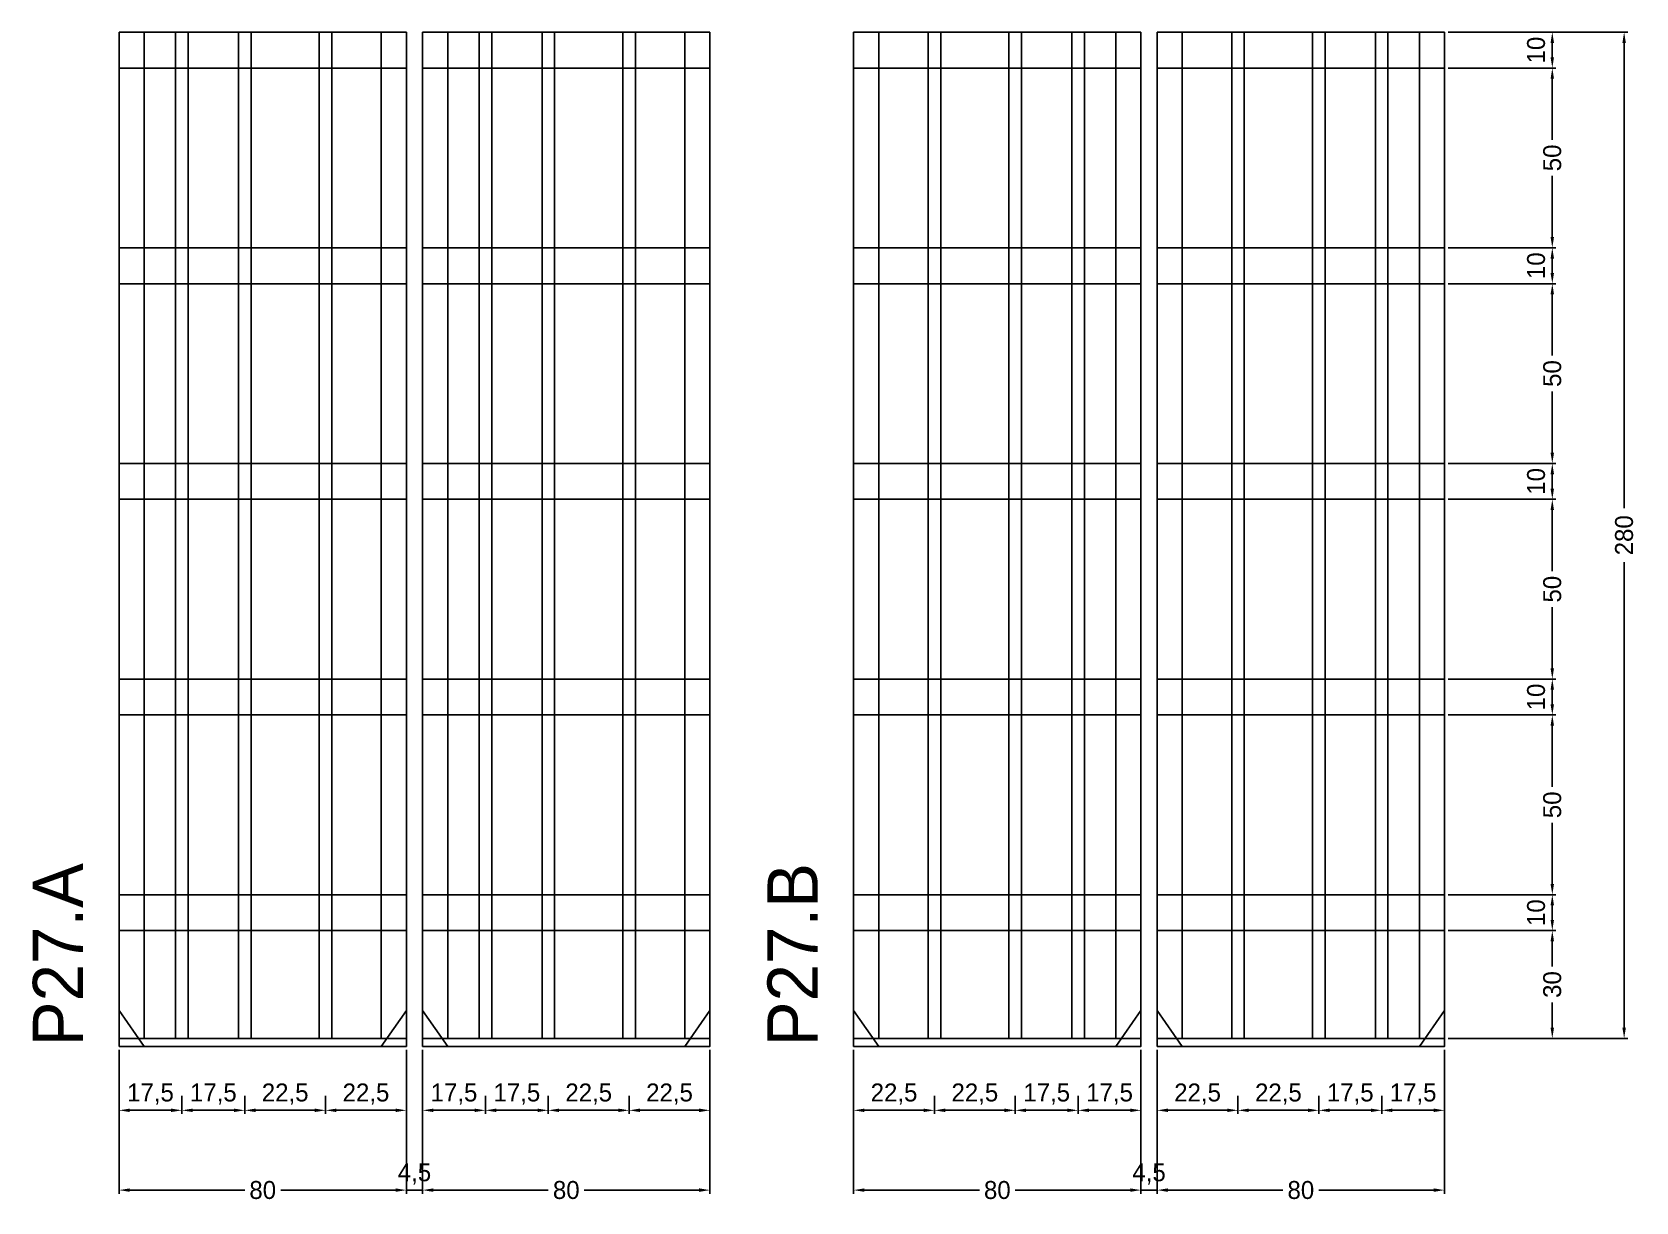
# Model space of a CAD drawing. Header units: centimetres. Extents: x -8500 to 4422, y -467 to 295.
# Drawn here: x 3975.8 to 4422.3, y -43.3 to 282.2 of the extents above; entities that cross this region are included whole.
import ezdxf

# ---------------------------------------------------------------- set-up
doc = ezdxf.new("R2010")
doc.units = ezdxf.units.CM
for name, color, linetype in [('COTA', 241, 'Continuous'), ('NOMENCLATURA', 7, 'Continuous'), ('SARR_2.2x10', 60, 'Continuous'), ('SARR_2.2x7', 40, 'Continuous'), ('SARR_3.5x7', 81, 'Continuous')]:
    doc.layers.add(name, color=color, linetype=linetype)
doc.dimstyles.new('PAINEL-NOVA', dxfattribs={"dimtxt": 5, "dimasz": 3, "dimexe": 1, "dimexo": 1, "dimgap": 1, "dimtad": 1, "dimcen": 2.5, "dimazin": 3, "dimtfac": 1, "dimtmove": 0, "dimatfit": 3})

# ---------------------------------------------------------------- blocks, each defined once
blk = doc.blocks.new('_CLOSEDFILLED')
at = {"color": 0, "linetype": 'BYBLOCK'}
blk.add_solid([(-1, 0.16), (0, 0), (-1, -0.16)], dxfattribs=at)
blk = doc.blocks.new('*D60')
for p, q in [((4035, -13.8), (4035, -18.8)), ((4038, -17.8), (4054.5, -17.8)), ((4057.5, -13.8), (4057.5, -18.8))]:
    blk.add_line(p, q)
at = {"layer": 'Defpoints'}
for p in [(4035, -12.8), (4057.5, -12.8), (4035, -17.8)]:
    blk.add_point(p, dxfattribs=at)
at = {"layer": 'COTA', "xscale": 3, "yscale": 3, "rotation": 180}
blk.add_blockref('_CLOSEDFILLED', (4035, -17.8), dxfattribs=at)
at = {"layer": 'COTA', "xscale": 3, "yscale": 3}
blk.add_blockref('_CLOSEDFILLED', (4057.5, -17.8), dxfattribs=at)
at = {"layer": 'COTA', "insert": (4046.25, -13.3), "char_height": 5, "attachment_point": 5}
blk.add_mtext('22,5', dxfattribs=at)
blk = doc.blocks.new('*D61')
for p, q in [((4057.5, -13.8), (4057.5, -18.8)), ((4060.5, -17.8), (4077, -17.8)), ((4080, -13.8), (4080, -18.8))]:
    blk.add_line(p, q)
at = {"layer": 'Defpoints'}
for p in [(4057.5, -12.8), (4080, -12.8), (4057.5, -17.8)]:
    blk.add_point(p, dxfattribs=at)
at = {"layer": 'COTA', "xscale": 3, "yscale": 3, "rotation": 180}
blk.add_blockref('_CLOSEDFILLED', (4057.5, -17.8), dxfattribs=at)
at = {"layer": 'COTA', "xscale": 3, "yscale": 3}
blk.add_blockref('_CLOSEDFILLED', (4080, -17.8), dxfattribs=at)
at = {"layer": 'COTA', "insert": (4068.75, -13.3), "char_height": 5, "attachment_point": 5}
blk.add_mtext('22,5', dxfattribs=at)
blk = doc.blocks.new('*D62')
for p, q in [((4000, -1), (4000, -41)), ((4080, -1), (4080, -41)), ((4003, -40), (4035, -40)), ((4045, -40), (4077, -40))]:
    blk.add_line(p, q)
at = {"layer": 'Defpoints'}
for p in [(4000, 0), (4080, 0), (4000, -40)]:
    blk.add_point(p, dxfattribs=at)
at = {"layer": 'COTA', "xscale": 3, "yscale": 3, "rotation": 180}
blk.add_blockref('_CLOSEDFILLED', (4000, -40), dxfattribs=at)
at = {"layer": 'COTA', "xscale": 3, "yscale": 3}
blk.add_blockref('_CLOSEDFILLED', (4080, -40), dxfattribs=at)
at = {"layer": 'COTA', "insert": (4040, -40), "char_height": 5, "attachment_point": 5}
blk.add_mtext('80', dxfattribs=at)
blk = doc.blocks.new('GRA-E')
at = {"layer": 'SARR_2.2x7'}
blk.add_lwpolyline([(0, 0), (7, 0), (0, 10)], close=True, dxfattribs=at)
blk = doc.blocks.new('GRA-D')
at = {"layer": 'SARR_2.2x7'}
blk.add_lwpolyline([(0, 0), (7, 0), (7, 10)], close=True, dxfattribs=at)
blk = doc.blocks.new('*D66')
for p, q in [((4119.5, -13.8), (4119.5, -18.8)), ((4122.5, -17.8), (4139, -17.8)), ((4142, -13.8), (4142, -18.8))]:
    blk.add_line(p, q)
at = {"layer": 'Defpoints'}
for p in [(4119.5, -12.8), (4142, -12.8), (4119.5, -17.8)]:
    blk.add_point(p, dxfattribs=at)
at = {"layer": 'COTA', "xscale": 3, "yscale": 3, "rotation": 180}
blk.add_blockref('_CLOSEDFILLED', (4119.5, -17.8), dxfattribs=at)
at = {"layer": 'COTA', "xscale": 3, "yscale": 3}
blk.add_blockref('_CLOSEDFILLED', (4142, -17.8), dxfattribs=at)
at = {"layer": 'COTA', "insert": (4130.75, -13.3), "char_height": 5, "attachment_point": 5}
blk.add_mtext('22,5', dxfattribs=at)
blk = doc.blocks.new('*D67')
for p, q in [((4142, -13.8), (4142, -18.8)), ((4145, -17.8), (4161.5, -17.8)), ((4164.5, -13.8), (4164.5, -18.8))]:
    blk.add_line(p, q)
at = {"layer": 'Defpoints'}
for p in [(4142, -12.8), (4164.5, -12.8), (4142, -17.8)]:
    blk.add_point(p, dxfattribs=at)
at = {"layer": 'COTA', "xscale": 3, "yscale": 3, "rotation": 180}
blk.add_blockref('_CLOSEDFILLED', (4142, -17.8), dxfattribs=at)
at = {"layer": 'COTA', "xscale": 3, "yscale": 3}
blk.add_blockref('_CLOSEDFILLED', (4164.5, -17.8), dxfattribs=at)
at = {"layer": 'COTA', "insert": (4153.25, -13.3), "char_height": 5, "attachment_point": 5}
blk.add_mtext('22,5', dxfattribs=at)
blk = doc.blocks.new('*D68')
for p, q in [((4084.5, -1), (4084.5, -41)), ((4164.5, -1), (4164.5, -41)), ((4087.5, -40), (4119.5, -40)), ((4129.5, -40), (4161.5, -40))]:
    blk.add_line(p, q)
at = {"layer": 'Defpoints'}
for p in [(4084.5, 0), (4164.5, 0), (4084.5, -40)]:
    blk.add_point(p, dxfattribs=at)
at = {"layer": 'COTA', "xscale": 3, "yscale": 3, "rotation": 180}
blk.add_blockref('_CLOSEDFILLED', (4084.5, -40), dxfattribs=at)
at = {"layer": 'COTA', "xscale": 3, "yscale": 3}
blk.add_blockref('_CLOSEDFILLED', (4164.5, -40), dxfattribs=at)
at = {"layer": 'COTA', "insert": (4124.5, -40), "char_height": 5, "attachment_point": 5}
blk.add_mtext('80', dxfattribs=at)
blk = doc.blocks.new('*D69')
for p, q in [((4204.5, -13.8), (4204.5, -18.8)), ((4207.5, -17.8), (4224, -17.8)), ((4227, -13.8), (4227, -18.8))]:
    blk.add_line(p, q)
at = {"layer": 'Defpoints'}
for p in [(4204.5, -12.8), (4227, -12.8), (4204.5, -17.8)]:
    blk.add_point(p, dxfattribs=at)
at = {"layer": 'COTA', "xscale": 3, "yscale": 3, "rotation": 180}
blk.add_blockref('_CLOSEDFILLED', (4204.5, -17.8), dxfattribs=at)
at = {"layer": 'COTA', "xscale": 3, "yscale": 3}
blk.add_blockref('_CLOSEDFILLED', (4227, -17.8), dxfattribs=at)
at = {"layer": 'COTA', "insert": (4215.75, -13.3), "char_height": 5, "attachment_point": 5}
blk.add_mtext('22,5', dxfattribs=at)
blk = doc.blocks.new('*D70')
for p, q in [((4227, -13.8), (4227, -18.8)), ((4230, -17.8), (4246.5, -17.8)), ((4249.5, -13.8), (4249.5, -18.8))]:
    blk.add_line(p, q)
at = {"layer": 'Defpoints'}
for p in [(4227, -12.8), (4249.5, -12.8), (4227, -17.8)]:
    blk.add_point(p, dxfattribs=at)
at = {"layer": 'COTA', "xscale": 3, "yscale": 3, "rotation": 180}
blk.add_blockref('_CLOSEDFILLED', (4227, -17.8), dxfattribs=at)
at = {"layer": 'COTA', "xscale": 3, "yscale": 3}
blk.add_blockref('_CLOSEDFILLED', (4249.5, -17.8), dxfattribs=at)
at = {"layer": 'COTA', "insert": (4238.25, -13.3), "char_height": 5, "attachment_point": 5}
blk.add_mtext('22,5', dxfattribs=at)
blk = doc.blocks.new('*D73')
for p, q in [((4204.5, -1), (4204.5, -41)), ((4284.5, -1), (4284.5, -41)), ((4207.5, -40), (4239.5, -40)), ((4249.5, -40), (4281.5, -40))]:
    blk.add_line(p, q)
at = {"layer": 'Defpoints'}
for p in [(4204.5, 0), (4284.5, 0), (4204.5, -40)]:
    blk.add_point(p, dxfattribs=at)
at = {"layer": 'COTA', "xscale": 3, "yscale": 3, "rotation": 180}
blk.add_blockref('_CLOSEDFILLED', (4204.5, -40), dxfattribs=at)
at = {"layer": 'COTA', "xscale": 3, "yscale": 3}
blk.add_blockref('_CLOSEDFILLED', (4284.5, -40), dxfattribs=at)
at = {"layer": 'COTA', "insert": (4244.5, -40), "char_height": 5, "attachment_point": 5}
blk.add_mtext('80', dxfattribs=at)
blk = doc.blocks.new('*D75')
for p, q in [((4289, -13.8), (4289, -18.8)), ((4292, -17.8), (4308.5, -17.8)), ((4311.5, -13.8), (4311.5, -18.8))]:
    blk.add_line(p, q)
at = {"layer": 'Defpoints'}
for p in [(4289, -12.8), (4311.5, -12.8), (4289, -17.8)]:
    blk.add_point(p, dxfattribs=at)
at = {"layer": 'COTA', "xscale": 3, "yscale": 3, "rotation": 180}
blk.add_blockref('_CLOSEDFILLED', (4289, -17.8), dxfattribs=at)
at = {"layer": 'COTA', "xscale": 3, "yscale": 3}
blk.add_blockref('_CLOSEDFILLED', (4311.5, -17.8), dxfattribs=at)
at = {"layer": 'COTA', "insert": (4300.25, -13.3), "char_height": 5, "attachment_point": 5}
blk.add_mtext('22,5', dxfattribs=at)
blk = doc.blocks.new('*D76')
for p, q in [((4311.5, -13.8), (4311.5, -18.8)), ((4314.5, -17.8), (4331, -17.8)), ((4334, -13.8), (4334, -18.8))]:
    blk.add_line(p, q)
at = {"layer": 'Defpoints'}
for p in [(4311.5, -12.8), (4334, -12.8), (4311.5, -17.8)]:
    blk.add_point(p, dxfattribs=at)
at = {"layer": 'COTA', "xscale": 3, "yscale": 3, "rotation": 180}
blk.add_blockref('_CLOSEDFILLED', (4311.5, -17.8), dxfattribs=at)
at = {"layer": 'COTA', "xscale": 3, "yscale": 3}
blk.add_blockref('_CLOSEDFILLED', (4334, -17.8), dxfattribs=at)
at = {"layer": 'COTA', "insert": (4322.75, -13.3), "char_height": 5, "attachment_point": 5}
blk.add_mtext('22,5', dxfattribs=at)
blk = doc.blocks.new('*D79')
for p, q in [((4289, -1), (4289, -41)), ((4369, -1), (4369, -41)), ((4292, -40), (4324, -40)), ((4334, -40), (4366, -40))]:
    blk.add_line(p, q)
at = {"layer": 'Defpoints'}
for p in [(4289, 0), (4369, 0), (4289, -40)]:
    blk.add_point(p, dxfattribs=at)
at = {"layer": 'COTA', "xscale": 3, "yscale": 3, "rotation": 180}
blk.add_blockref('_CLOSEDFILLED', (4289, -40), dxfattribs=at)
at = {"layer": 'COTA', "xscale": 3, "yscale": 3}
blk.add_blockref('_CLOSEDFILLED', (4369, -40), dxfattribs=at)
at = {"layer": 'COTA', "insert": (4329, -40), "char_height": 5, "attachment_point": 5}
blk.add_mtext('80', dxfattribs=at)
blk = doc.blocks.new('*D80')
for p, q in [((4370, 282.2), (4420, 282.2)), ((4419, 149.7), (4419, 279.2)), ((4419, 5.2), (4419, 134.7)), ((4370, 2.2), (4420, 2.2))]:
    blk.add_line(p, q)
at = {"layer": 'Defpoints'}
for p in [(4369, 282.2), (4369, 2.2), (4419, 2.2)]:
    blk.add_point(p, dxfattribs=at)
at = {"layer": 'COTA', "xscale": 3, "yscale": 3}
for p, rotation in [((4419, 282.2), 90), ((4419, 2.2), 270)]:
    blk.add_blockref('_CLOSEDFILLED', p, dxfattribs=dict(at, rotation=rotation))
at = {"layer": 'COTA', "insert": (4419, 142.2), "char_height": 5, "attachment_point": 5, "rotation": 90}
blk.add_mtext('280', dxfattribs=at)
blk = doc.blocks.new('*D81')
for p, q in [((4370, 32.2), (4400, 32.2)), ((4399, 22.2), (4399, 29.2)), ((4399, 5.2), (4399, 12.2)), ((4370, 2.2), (4400, 2.2))]:
    blk.add_line(p, q)
at = {"layer": 'Defpoints'}
for p in [(4369, 32.2), (4369, 2.2), (4399, 2.2)]:
    blk.add_point(p, dxfattribs=at)
at = {"layer": 'COTA', "xscale": 3, "yscale": 3}
for p, rotation in [((4399, 32.2), 90), ((4399, 2.2), 270)]:
    blk.add_blockref('_CLOSEDFILLED', p, dxfattribs=dict(at, rotation=rotation))
at = {"layer": 'COTA', "insert": (4399, 17.2), "char_height": 5, "attachment_point": 5, "rotation": 90}
blk.add_mtext('30', dxfattribs=at)
blk = doc.blocks.new('*D82')
for p, q in [((4370, 42.2), (4400, 42.2)), ((4399, 35.2), (4399, 39.2)), ((4370, 32.2), (4400, 32.2))]:
    blk.add_line(p, q)
at = {"layer": 'Defpoints'}
for p in [(4369, 42.2), (4369, 32.2), (4399, 32.2)]:
    blk.add_point(p, dxfattribs=at)
at = {"layer": 'COTA', "xscale": 3, "yscale": 3}
for p, rotation in [((4399, 42.2), 90), ((4399, 32.2), 270)]:
    blk.add_blockref('_CLOSEDFILLED', p, dxfattribs=dict(at, rotation=rotation))
at = {"layer": 'COTA', "insert": (4394.5, 37.2), "char_height": 5, "attachment_point": 5, "rotation": 90}
blk.add_mtext('10', dxfattribs=at)
blk = doc.blocks.new('*D83')
for p, q in [((4370, 92.2), (4400, 92.2)), ((4399, 72.2), (4399, 89.2)), ((4399, 45.2), (4399, 62.2)), ((4370, 42.2), (4400, 42.2))]:
    blk.add_line(p, q)
at = {"layer": 'Defpoints'}
for p in [(4369, 92.2), (4369, 42.2), (4399, 42.2)]:
    blk.add_point(p, dxfattribs=at)
at = {"layer": 'COTA', "xscale": 3, "yscale": 3}
for p, rotation in [((4399, 92.2), 90), ((4399, 42.2), 270)]:
    blk.add_blockref('_CLOSEDFILLED', p, dxfattribs=dict(at, rotation=rotation))
at = {"layer": 'COTA', "insert": (4399, 67.2), "char_height": 5, "attachment_point": 5, "rotation": 90}
blk.add_mtext('50', dxfattribs=at)
blk = doc.blocks.new('*D84')
for p, q in [((4370, 102.2), (4400, 102.2)), ((4399, 95.2), (4399, 99.2)), ((4370, 92.2), (4400, 92.2))]:
    blk.add_line(p, q)
at = {"layer": 'Defpoints'}
for p in [(4369, 102.2), (4369, 92.2), (4399, 92.2)]:
    blk.add_point(p, dxfattribs=at)
at = {"layer": 'COTA', "xscale": 3, "yscale": 3}
for p, rotation in [((4399, 102.2), 90), ((4399, 92.2), 270)]:
    blk.add_blockref('_CLOSEDFILLED', p, dxfattribs=dict(at, rotation=rotation))
at = {"layer": 'COTA', "insert": (4394.5, 97.2), "char_height": 5, "attachment_point": 5, "rotation": 90}
blk.add_mtext('10', dxfattribs=at)
blk = doc.blocks.new('*D85')
for p, q in [((4370, 152.2), (4400, 152.2)), ((4399, 132.2), (4399, 149.2)), ((4399, 105.2), (4399, 122.2)), ((4370, 102.2), (4400, 102.2))]:
    blk.add_line(p, q)
at = {"layer": 'Defpoints'}
for p in [(4369, 152.2), (4369, 102.2), (4399, 102.2)]:
    blk.add_point(p, dxfattribs=at)
at = {"layer": 'COTA', "xscale": 3, "yscale": 3}
for p, rotation in [((4399, 152.2), 90), ((4399, 102.2), 270)]:
    blk.add_blockref('_CLOSEDFILLED', p, dxfattribs=dict(at, rotation=rotation))
at = {"layer": 'COTA', "insert": (4399, 127.2), "char_height": 5, "attachment_point": 5, "rotation": 90}
blk.add_mtext('50', dxfattribs=at)
blk = doc.blocks.new('*D86')
for p, q in [((4370, 162.2), (4400, 162.2)), ((4399, 155.2), (4399, 159.2)), ((4370, 152.2), (4400, 152.2))]:
    blk.add_line(p, q)
at = {"layer": 'Defpoints'}
for p in [(4369, 162.2), (4369, 152.2), (4399, 152.2)]:
    blk.add_point(p, dxfattribs=at)
at = {"layer": 'COTA', "xscale": 3, "yscale": 3}
for p, rotation in [((4399, 162.2), 90), ((4399, 152.2), 270)]:
    blk.add_blockref('_CLOSEDFILLED', p, dxfattribs=dict(at, rotation=rotation))
at = {"layer": 'COTA', "insert": (4394.5, 157.2), "char_height": 5, "attachment_point": 5, "rotation": 90}
blk.add_mtext('10', dxfattribs=at)
blk = doc.blocks.new('*D87')
for p, q in [((4370, 212.2), (4400, 212.2)), ((4399, 192.2), (4399, 209.2)), ((4399, 165.2), (4399, 182.2)), ((4370, 162.2), (4400, 162.2))]:
    blk.add_line(p, q)
at = {"layer": 'Defpoints'}
for p in [(4369, 212.2), (4369, 162.2), (4399, 162.2)]:
    blk.add_point(p, dxfattribs=at)
at = {"layer": 'COTA', "xscale": 3, "yscale": 3}
for p, rotation in [((4399, 212.2), 90), ((4399, 162.2), 270)]:
    blk.add_blockref('_CLOSEDFILLED', p, dxfattribs=dict(at, rotation=rotation))
at = {"layer": 'COTA', "insert": (4399, 187.2), "char_height": 5, "attachment_point": 5, "rotation": 90}
blk.add_mtext('50', dxfattribs=at)
blk = doc.blocks.new('*D88')
for p, q in [((4370, 222.2), (4400, 222.2)), ((4399, 215.2), (4399, 219.2)), ((4370, 212.2), (4400, 212.2))]:
    blk.add_line(p, q)
at = {"layer": 'Defpoints'}
for p in [(4369, 222.2), (4369, 212.2), (4399, 212.2)]:
    blk.add_point(p, dxfattribs=at)
at = {"layer": 'COTA', "xscale": 3, "yscale": 3}
for p, rotation in [((4399, 222.2), 90), ((4399, 212.2), 270)]:
    blk.add_blockref('_CLOSEDFILLED', p, dxfattribs=dict(at, rotation=rotation))
at = {"layer": 'COTA', "insert": (4394.5, 217.2), "char_height": 5, "attachment_point": 5, "rotation": 90}
blk.add_mtext('10', dxfattribs=at)
blk = doc.blocks.new('*D89')
for p, q in [((4370, 272.2), (4400, 272.2)), ((4399, 252.2), (4399, 269.2)), ((4399, 225.2), (4399, 242.2)), ((4370, 222.2), (4400, 222.2))]:
    blk.add_line(p, q)
at = {"layer": 'Defpoints'}
for p in [(4369, 272.2), (4369, 222.2), (4399, 222.2)]:
    blk.add_point(p, dxfattribs=at)
at = {"layer": 'COTA', "xscale": 3, "yscale": 3}
for p, rotation in [((4399, 272.2), 90), ((4399, 222.2), 270)]:
    blk.add_blockref('_CLOSEDFILLED', p, dxfattribs=dict(at, rotation=rotation))
at = {"layer": 'COTA', "insert": (4399, 247.2), "char_height": 5, "attachment_point": 5, "rotation": 90}
blk.add_mtext('50', dxfattribs=at)
blk = doc.blocks.new('*D90')
for p, q in [((4370, 282.2), (4400, 282.2)), ((4399, 275.2), (4399, 279.2)), ((4370, 272.2), (4400, 272.2))]:
    blk.add_line(p, q)
at = {"layer": 'Defpoints'}
for p in [(4369, 282.2), (4369, 272.2), (4399, 272.2)]:
    blk.add_point(p, dxfattribs=at)
at = {"layer": 'COTA', "xscale": 3, "yscale": 3}
for p, rotation in [((4399, 282.2), 90), ((4399, 272.2), 270)]:
    blk.add_blockref('_CLOSEDFILLED', p, dxfattribs=dict(at, rotation=rotation))
at = {"layer": 'COTA', "insert": (4394.5, 277.2), "char_height": 5, "attachment_point": 5, "rotation": 90}
blk.add_mtext('10', dxfattribs=at)

msp = doc.modelspace()

# ---------------------------------------------------------------- linework, layer by layer
at = {"layer": 'SARR_2.2x10'}
for p, q in [((4080, 282.2), (4000, 282.2)), ((4000, 282.2), (4000, 272.2)), ((4080, 272.2), (4080, 282.2)), ((4164.5, 282.2), (4084.5, 282.2)), ((4084.5, 282.2), (4084.5, 272.2)), ((4164.5, 272.2), (4164.5, 282.2)), ((4284.5, 282.2), (4204.5, 282.2)), ((4204.5, 282.2), (4204.5, 272.2)), ((4284.5, 272.2), (4284.5, 282.2)), ((4369, 282.2), (4289, 282.2)), ((4289, 282.2), (4289, 272.2)), ((4369, 272.2), (4369, 282.2)), ((4000, 272.2), (4080, 272.2)), ((4084.5, 272.2), (4164.5, 272.2)), ((4204.5, 272.2), (4284.5, 272.2)), ((4289, 272.2), (4369, 272.2)), ((4080, 222.2), (4000, 222.2)), ((4000, 222.2), (4000, 212.2)), ((4080, 212.2), (4080, 222.2)), ((4164.5, 222.2), (4084.5, 222.2)), ((4084.5, 222.2), (4084.5, 212.2)), ((4164.5, 212.2), (4164.5, 222.2)), ((4284.5, 222.2), (4204.5, 222.2)), ((4204.5, 222.2), (4204.5, 212.2)), ((4284.5, 212.2), (4284.5, 222.2)), ((4369, 222.2), (4289, 222.2)), ((4289, 222.2), (4289, 212.2)), ((4369, 212.2), (4369, 222.2)), ((4000, 212.2), (4080, 212.2)), ((4084.5, 212.2), (4164.5, 212.2)), ((4204.5, 212.2), (4284.5, 212.2)), ((4289, 212.2), (4369, 212.2)), ((4080, 162.2), (4000, 162.2)), ((4000, 162.2), (4000, 152.2)), ((4080, 152.2), (4080, 162.2)), ((4164.5, 162.2), (4084.5, 162.2)), ((4084.5, 162.2), (4084.5, 152.2)), ((4164.5, 152.2), (4164.5, 162.2)), ((4284.5, 162.2), (4204.5, 162.2)), ((4204.5, 162.2), (4204.5, 152.2)), ((4284.5, 152.2), (4284.5, 162.2)), ((4369, 162.2), (4289, 162.2)), ((4289, 162.2), (4289, 152.2)), ((4369, 152.2), (4369, 162.2)), ((4000, 152.2), (4080, 152.2)), ((4084.5, 152.2), (4164.5, 152.2)), ((4204.5, 152.2), (4284.5, 152.2)), ((4289, 152.2), (4369, 152.2)), ((4080, 102.2), (4000, 102.2)), ((4000, 102.2), (4000, 92.2)), ((4080, 92.2), (4080, 102.2)), ((4164.5, 102.2), (4084.5, 102.2)), ((4084.5, 102.2), (4084.5, 92.2)), ((4164.5, 92.2), (4164.5, 102.2)), ((4284.5, 102.2), (4204.5, 102.2)), ((4204.5, 102.2), (4204.5, 92.2)), ((4284.5, 92.2), (4284.5, 102.2)), ((4369, 102.2), (4289, 102.2)), ((4289, 102.2), (4289, 92.2)), ((4369, 92.2), (4369, 102.2)), ((4000, 92.2), (4080, 92.2)), ((4084.5, 92.2), (4164.5, 92.2)), ((4204.5, 92.2), (4284.5, 92.2)), ((4289, 92.2), (4369, 92.2)), ((4080, 42.2), (4000, 42.2)), ((4000, 42.2), (4000, 32.2)), ((4080, 32.2), (4080, 42.2)), ((4164.5, 42.2), (4084.5, 42.2)), ((4084.5, 42.2), (4084.5, 32.2)), ((4164.5, 32.2), (4164.5, 42.2)), ((4284.5, 42.2), (4204.5, 42.2)), ((4204.5, 42.2), (4204.5, 32.2)), ((4284.5, 32.2), (4284.5, 42.2)), ((4369, 42.2), (4289, 42.2)), ((4289, 42.2), (4289, 32.2)), ((4369, 32.2), (4369, 42.2)), ((4000, 32.2), (4080, 32.2)), ((4084.5, 32.2), (4164.5, 32.2)), ((4204.5, 32.2), (4284.5, 32.2)), ((4289, 32.2), (4369, 32.2))]:
    msp.add_line(p, q, dxfattribs=at)
at = {"layer": 'SARR_2.2x7'}
for p, q in [((4007, 282.2), (4000, 282.2)), ((4000, 282.2), (4000, 2.2)), ((4007, 2.2), (4007, 282.2)), ((4080, 282.2), (4073, 282.2)), ((4073, 282.2), (4073, 2.2)), ((4080, 2.2), (4080, 282.2)), ((4091.5, 282.2), (4084.5, 282.2)), ((4084.5, 282.2), (4084.5, 2.2)), ((4091.5, 2.2), (4091.5, 282.2)), ((4164.5, 282.2), (4157.5, 282.2)), ((4157.5, 282.2), (4157.5, 2.2)), ((4164.5, 2.2), (4164.5, 282.2)), ((4211.5, 282.2), (4204.5, 282.2)), ((4204.5, 282.2), (4204.5, 2.2)), ((4211.5, 2.2), (4211.5, 282.2)), ((4284.5, 282.2), (4277.5, 282.2)), ((4277.5, 282.2), (4277.5, 2.2)), ((4284.5, 2.2), (4284.5, 282.2)), ((4296, 282.2), (4289, 282.2)), ((4289, 282.2), (4289, 2.2)), ((4296, 2.2), (4296, 282.2)), ((4369, 282.2), (4362, 282.2)), ((4362, 282.2), (4362, 2.2)), ((4369, 2.2), (4369, 282.2)), ((4080, 2.2), (4000, 2.2)), ((4000, 2.2), (4000, 0)), ((4000, 2.2), (4007, 2.2)), ((4000, 0), (4080, 0)), ((4073, 2.2), (4080, 2.2)), ((4080, 0), (4080, 2.2)), ((4164.5, 2.2), (4084.5, 2.2)), ((4084.5, 2.2), (4084.5, 0)), ((4084.5, 2.2), (4091.5, 2.2)), ((4084.5, 0), (4164.5, 0)), ((4157.5, 2.2), (4164.5, 2.2)), ((4164.5, 0), (4164.5, 2.2)), ((4284.5, 2.2), (4204.5, 2.2)), ((4204.5, 2.2), (4204.5, 0)), ((4204.5, 2.2), (4211.5, 2.2)), ((4204.5, 0), (4284.5, 0)), ((4277.5, 2.2), (4284.5, 2.2)), ((4284.5, 0), (4284.5, 2.2)), ((4369, 2.2), (4289, 2.2)), ((4289, 2.2), (4289, 0)), ((4289, 2.2), (4296, 2.2)), ((4289, 0), (4369, 0)), ((4362, 2.2), (4369, 2.2)), ((4369, 0), (4369, 2.2))]:
    msp.add_line(p, q, dxfattribs=at)
at = {"layer": 'SARR_3.5x7'}
for p, q in [((4019.25, 282.2), (4015.75, 282.2)), ((4015.75, 282.2), (4015.75, 2.2)), ((4019.25, 2.2), (4019.25, 282.2)), ((4036.75, 282.2), (4033.25, 282.2)), ((4033.25, 282.2), (4033.25, 2.2)), ((4036.75, 2.2), (4036.75, 282.2)), ((4059.25, 282.2), (4055.75, 282.2)), ((4055.75, 282.2), (4055.75, 2.2)), ((4059.25, 2.2), (4059.25, 282.2)), ((4103.75, 282.2), (4100.25, 282.2)), ((4100.25, 282.2), (4100.25, 2.2)), ((4103.75, 2.2), (4103.75, 282.2)), ((4121.25, 282.2), (4117.75, 282.2)), ((4117.75, 282.2), (4117.75, 2.2)), ((4121.25, 2.2), (4121.25, 282.2)), ((4143.75, 282.2), (4140.25, 282.2)), ((4140.25, 282.2), (4140.25, 2.2)), ((4143.75, 2.2), (4143.75, 282.2)), ((4228.75, 282.2), (4225.25, 282.2)), ((4225.25, 282.2), (4225.25, 2.2)), ((4228.75, 2.2), (4228.75, 282.2)), ((4251.25, 282.2), (4247.75, 282.2)), ((4247.75, 282.2), (4247.75, 2.2)), ((4251.25, 2.2), (4251.25, 282.2)), ((4268.75, 282.2), (4265.25, 282.2)), ((4265.25, 282.2), (4265.25, 2.2)), ((4268.75, 2.2), (4268.75, 282.2)), ((4313.25, 282.2), (4309.75, 282.2)), ((4309.75, 282.2), (4309.75, 2.2)), ((4313.25, 2.2), (4313.25, 282.2)), ((4335.75, 282.2), (4332.25, 282.2)), ((4332.25, 282.2), (4332.25, 2.2)), ((4335.75, 2.2), (4335.75, 282.2)), ((4353.25, 282.2), (4349.75, 282.2)), ((4349.75, 282.2), (4349.75, 2.2)), ((4353.25, 2.2), (4353.25, 282.2)), ((4015.75, 2.2), (4019.25, 2.2)), ((4033.25, 2.2), (4036.75, 2.2)), ((4055.75, 2.2), (4059.25, 2.2)), ((4100.25, 2.2), (4103.75, 2.2)), ((4117.75, 2.2), (4121.25, 2.2)), ((4140.25, 2.2), (4143.75, 2.2)), ((4225.25, 2.2), (4228.75, 2.2)), ((4247.75, 2.2), (4251.25, 2.2)), ((4265.25, 2.2), (4268.75, 2.2)), ((4309.75, 2.2), (4313.25, 2.2)), ((4332.25, 2.2), (4335.75, 2.2)), ((4349.75, 2.2), (4353.25, 2.2))]:
    msp.add_line(p, q, dxfattribs=at)

# ---------------------------------------------------------------- block references
at = {"layer": 'SARR_2.2x7'}
for name, p in [('GRA-E', (4000, 0)), ('GRA-D', (4073, 0)), ('GRA-E', (4084.5, 0)), ('GRA-D', (4157.5, 0)), ('GRA-E', (4204.5, 0)), ('GRA-D', (4277.5, 0)), ('GRA-E', (4289, 0)), ('GRA-D', (4362, 0))]:
    msp.add_blockref(name, p, dxfattribs=at)

# ---------------------------------------------------------------- texts
at = {"layer": 'NOMENCLATURA'}
for s, p in [('P27.A', (3990, 0)), ('P27.B', (4194.5, 0))]:
    msp.add_text(s, height=14, rotation=90, dxfattribs=at).set_placement(p)

# ---------------------------------------------------------------- dimensions: what is measured, and where the dimension line sits
at = {"layer": 'COTA'}
for base, p1, p2, picture, middle in [((4419, 2.2), (4369, 2.2), (4369, 282.2), '*D80', (4419, 142.2)), ((4399, 272.2), (4369, 272.2), (4369, 282.2), '*D90', (4394.5, 277.2)), ((4399, 222.2), (4369, 222.2), (4369, 272.2), '*D89', (4399, 247.2)), ((4399, 212.2), (4369, 212.2), (4369, 222.2), '*D88', (4394.5, 217.2)), ((4399, 162.2), (4369, 162.2), (4369, 212.2), '*D87', (4399, 187.2)), ((4399, 152.2), (4369, 152.2), (4369, 162.2), '*D86', (4394.5, 157.2)), ((4399, 102.2), (4369, 102.2), (4369, 152.2), '*D85', (4399, 127.2)), ((4399, 92.2), (4369, 92.2), (4369, 102.2), '*D84', (4394.5, 97.2)), ((4399, 42.2), (4369, 42.2), (4369, 92.2), '*D83', (4399, 67.2)), ((4399, 32.2), (4369, 32.2), (4369, 42.2), '*D82', (4394.5, 37.2)), ((4399, 2.2), (4369, 2.2), (4369, 32.2), '*D81', (4399, 17.2))]:
    dim = msp.add_linear_dim(base=base, p1=p1, p2=p2, angle=90, dimstyle='PAINEL-NOVA', dxfattribs=at)
    dim.commit()
    dim.dimension.update_dxf_attribs({"geometry": picture, "text_midpoint": middle})
for base, p1, p2, picture, middle in [((4000, -40), (4000, 0), (4080, 0), '*D62', (4040, -40)), ((4084.5, -40), (4084.5, 0), (4164.5, 0), '*D68', (4124.5, -40)), ((4204.5, -40), (4204.5, 0), (4284.5, 0), '*D73', (4244.5, -40)), ((4289, -40), (4289, 0), (4369, 0), '*D79', (4329, -40)), ((4035, -17.8), (4035, -12.8), (4057.5, -12.8), '*D60', (4046.25, -13.3)), ((4057.5, -17.8), (4057.5, -12.8), (4080, -12.8), '*D61', (4068.75, -13.3)), ((4119.5, -17.8), (4119.5, -12.8), (4142, -12.8), '*D66', (4130.75, -13.3)), ((4142, -17.8), (4142, -12.8), (4164.5, -12.8), '*D67', (4153.25, -13.3)), ((4204.5, -17.8), (4204.5, -12.8), (4227, -12.8), '*D69', (4215.75, -13.3)), ((4227, -17.8), (4227, -12.8), (4249.5, -12.8), '*D70', (4238.25, -13.3)), ((4289, -17.8), (4289, -12.8), (4311.5, -12.8), '*D75', (4300.25, -13.3)), ((4311.5, -17.8), (4311.5, -12.8), (4334, -12.8), '*D76', (4322.75, -13.3))]:
    dim = msp.add_linear_dim(base=base, p1=p1, p2=p2, dimstyle='PAINEL-NOVA', dxfattribs=at)
    dim.commit()
    dim.dimension.update_dxf_attribs({"geometry": picture, "text_midpoint": middle})
for base, p1, p2 in [((4080, -40), (4080, 0), (4084.5, 0)), ((4284.5, -40), (4284.5, 0), (4289, 0)), ((4000, -17.8), (4000, -12.8), (4017.5, -12.8)), ((4017.5, -17.8), (4017.5, -12.8), (4035, -12.8)), ((4084.5, -17.8), (4084.5, -12.8), (4102, -12.8)), ((4102, -17.8), (4102, -12.8), (4119.5, -12.8)), ((4249.5, -17.8), (4249.5, -12.8), (4267, -12.8)), ((4267, -17.8), (4267, -12.8), (4284.5, -12.8)), ((4334, -17.8), (4334, -12.8), (4351.5, -12.8)), ((4351.5, -17.8), (4351.5, -12.8), (4369, -12.8))]:
    msp.add_linear_dim(base=base, p1=p1, p2=p2, dimstyle='PAINEL-NOVA', dxfattribs=at).render()

doc.saveas('drawing.dxf')
